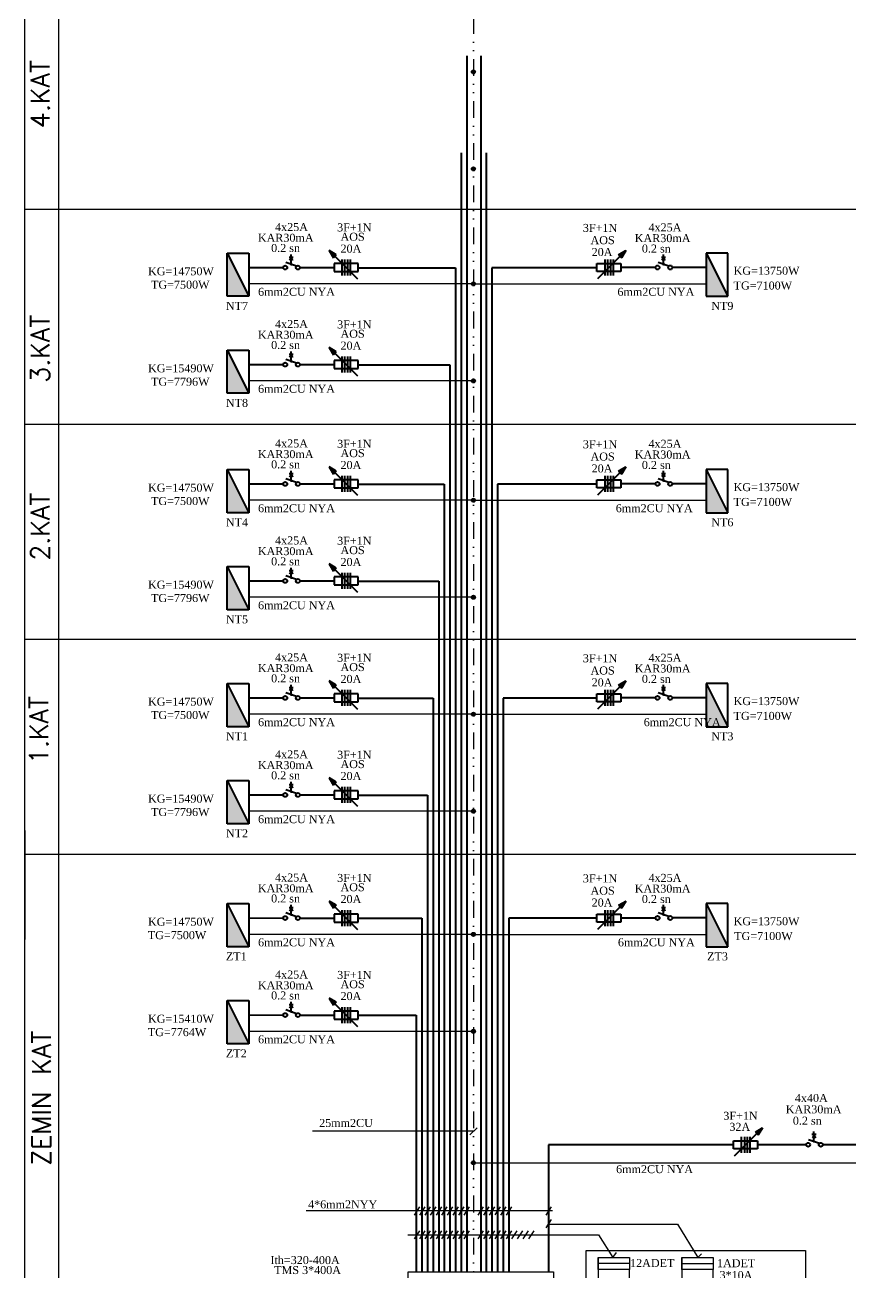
# Model space of a CAD drawing. Header units: metres. Extents: x 134072 to 172200, y 35728 to 38066.
# Drawn here: x 156711 to 157338, y 36244 to 37191 of the extents above; entities that cross this region are included whole.
import ezdxf

# ---------------------------------------------------------------- set-up
doc = ezdxf.new("R2010")
doc.units = ezdxf.units.M
doc.linetypes.add('DASHED', pattern=[0.75, 0.5, -0.25])
doc.linetypes.add('DIVIDE', pattern=[31.75, 12.7, -6.35, 0, -6.35, 0, -6.35])
for name, color, linetype, lineweight in [('BALKON', 8, 'Continuous', 30), ('TOPRAKLAMA', 10, 'DASHED', 30), ('u_Aydınlatma', 3, 'Continuous', 40)]:
    doc.layers.add(name, color=color, linetype=linetype, lineweight=lineweight)
doc.layers.add('ELEKTIRIK', color=3, linetype='Continuous')
doc.layers.add('YAZI', color=1, linetype='Continuous')
doc.styles.add('AKS', font='BOOKOS.TTF', dxfattribs={"height": 40})
doc.styles.get("Standard").update_dxf_attribs({"font": 'txt.shx'})

# ---------------------------------------------------------------- blocks, each defined once
blk = doc.blocks.new('*X364')
at = {"color": 0}
for p, q in [((8.501, 6.821), (8.54, 6.861)), ((8.507, 6.845), (8.537, 6.875)), ((8.512, 6.868), (8.533, 6.889)), ((8.518, 6.892), (8.529, 6.903)), ((8.524, 6.916), (8.526, 6.917)), ((8.477, 6.727), (8.554, 6.804)), ((8.483, 6.751), (8.551, 6.818)), ((8.488, 6.72), (8.558, 6.79)), ((8.489, 6.774), (8.547, 6.832)), ((8.495, 6.798), (8.544, 6.847)), ((8.505, 6.72), (8.561, 6.776)), ((8.523, 6.72), (8.565, 6.762)), ((8.541, 6.72), (8.568, 6.748)), ((8.558, 6.72), (8.572, 6.733))]:
    blk.add_line(p, q, dxfattribs=at)

msp = doc.modelspace()

# ---------------------------------------------------------------- hatches: boundary and pattern name
at = {"layer": 'ELEKTIRIK'}
h = msp.add_hatch(color=1, dxfattribs=at)
h.paths.add_polyline_path([(157051.66, 37156.62, 0.414214), (157050.17, 37155.12), (157051.66, 37155.12)])
h.paths.add_polyline_path([(157053.16, 37155.12, 0.414214), (157051.66, 37156.62), (157051.66, 37155.12)])
h.paths.add_polyline_path([(157051.66, 37153.62, 0.414214), (157053.16, 37155.12), (157051.66, 37155.12)])
h.paths.add_polyline_path([(157051.66, 37153.62), (157051.66, 37155.12), (157050.17, 37155.12, 0.414214)])
h = msp.add_hatch(color=1, dxfattribs=at)
h.paths.add_polyline_path([(157051.66, 37082.99, 0.414214), (157050.17, 37081.49), (157051.66, 37081.49)])
h.paths.add_polyline_path([(157053.16, 37081.49, 0.414214), (157051.66, 37082.99), (157051.66, 37081.49)])
h.paths.add_polyline_path([(157051.66, 37079.99, 0.414214), (157053.16, 37081.49), (157051.66, 37081.49)])
h.paths.add_polyline_path([(157051.66, 37079.99), (157051.66, 37081.49), (157050.17, 37081.49, 0.414214)])
h = msp.add_hatch(color=1, dxfattribs=at)
h.paths.add_polyline_path([(157051.66, 37082.99, 0.414214), (157050.17, 37081.49), (157051.66, 37081.49)])
h.paths.add_polyline_path([(157053.16, 37081.49, 0.414214), (157051.66, 37082.99), (157051.66, 37081.49)])
h.paths.add_polyline_path([(157051.66, 37079.99, 0.414214), (157053.16, 37081.49), (157051.66, 37081.49)])
h.paths.add_polyline_path([(157051.66, 37079.99), (157051.66, 37081.49), (157050.17, 37081.49, 0.414214)])
h = msp.add_hatch(color=1, dxfattribs=at)
h.paths.add_polyline_path([(157051.66, 36995.69, 0.414214), (157050.17, 36994.19), (157051.66, 36994.19)])
h.paths.add_polyline_path([(157053.16, 36994.19, 0.414214), (157051.66, 36995.69), (157051.66, 36994.19)])
h.paths.add_polyline_path([(157051.66, 36992.69, 0.414214), (157053.16, 36994.19), (157051.66, 36994.19)])
h.paths.add_polyline_path([(157051.66, 36992.69), (157051.66, 36994.19), (157050.17, 36994.19, 0.414214)])
h = msp.add_hatch(color=1, dxfattribs=at)
h.paths.add_polyline_path([(157051.66, 36922.06, 0.414214), (157050.17, 36920.56), (157051.66, 36920.56)])
h.paths.add_polyline_path([(157053.16, 36920.56, 0.414214), (157051.66, 36922.06), (157051.66, 36920.56)])
h.paths.add_polyline_path([(157051.66, 36919.07, 0.414214), (157053.16, 36920.56), (157051.66, 36920.56)])
h.paths.add_polyline_path([(157051.66, 36919.07), (157051.66, 36920.56), (157050.17, 36920.56, 0.414214)])
h = msp.add_hatch(color=1, dxfattribs=at)
h.paths.add_polyline_path([(157051.66, 36922.06, 0.414214), (157050.17, 36920.56), (157051.66, 36920.56)])
h.paths.add_polyline_path([(157053.16, 36920.56, 0.414214), (157051.66, 36922.06), (157051.66, 36920.56)])
h.paths.add_polyline_path([(157051.66, 36919.07, 0.414214), (157053.16, 36920.56), (157051.66, 36920.56)])
h.paths.add_polyline_path([(157051.66, 36919.07), (157051.66, 36920.56), (157050.17, 36920.56, 0.414214)])
h = msp.add_hatch(color=1, dxfattribs=at)
h.paths.add_polyline_path([(157051.66, 36831.45, 0.414214), (157050.17, 36829.96), (157051.66, 36829.96)])
h.paths.add_polyline_path([(157053.16, 36829.96, 0.414214), (157051.66, 36831.45), (157051.66, 36829.96)])
h.paths.add_polyline_path([(157051.66, 36828.46, 0.414214), (157053.16, 36829.96), (157051.66, 36829.96)])
h.paths.add_polyline_path([(157051.66, 36828.46), (157051.66, 36829.96), (157050.17, 36829.96, 0.414214)])
h = msp.add_hatch(color=1, dxfattribs=at)
h.paths.add_polyline_path([(157051.66, 36757.83, 0.414214), (157050.17, 36756.33), (157051.66, 36756.33)])
h.paths.add_polyline_path([(157053.16, 36756.33, 0.414214), (157051.66, 36757.83), (157051.66, 36756.33)])
h.paths.add_polyline_path([(157051.66, 36754.83, 0.414214), (157053.16, 36756.33), (157051.66, 36756.33)])
h.paths.add_polyline_path([(157051.66, 36754.83), (157051.66, 36756.33), (157050.17, 36756.33, 0.414214)])
h = msp.add_hatch(color=1, dxfattribs=at)
h.paths.add_polyline_path([(157051.66, 36757.83, 0.414214), (157050.17, 36756.33), (157051.66, 36756.33)])
h.paths.add_polyline_path([(157053.16, 36756.33, 0.414214), (157051.66, 36757.83), (157051.66, 36756.33)])
h.paths.add_polyline_path([(157051.66, 36754.83, 0.414214), (157053.16, 36756.33), (157051.66, 36756.33)])
h.paths.add_polyline_path([(157051.66, 36754.83), (157051.66, 36756.33), (157050.17, 36756.33, 0.414214)])
h = msp.add_hatch(color=1, dxfattribs=at)
h.paths.add_polyline_path([(157051.66, 36669.06, 0.414214), (157050.17, 36667.56), (157051.66, 36667.56)])
h.paths.add_polyline_path([(157053.16, 36667.56, 0.414214), (157051.66, 36669.06), (157051.66, 36667.56)])
h.paths.add_polyline_path([(157051.66, 36666.06, 0.414214), (157053.16, 36667.56), (157051.66, 36667.56)])
h.paths.add_polyline_path([(157051.66, 36666.06), (157051.66, 36667.56), (157050.17, 36667.56, 0.414214)])
h = msp.add_hatch(color=1, dxfattribs=at)
h.paths.add_polyline_path([(157051.66, 36595.43, 0.414214), (157050.17, 36593.93), (157051.66, 36593.93)])
h.paths.add_polyline_path([(157053.16, 36593.93, 0.414214), (157051.66, 36595.43), (157051.66, 36593.93)])
h.paths.add_polyline_path([(157051.66, 36592.43, 0.414214), (157053.16, 36593.93), (157051.66, 36593.93)])
h.paths.add_polyline_path([(157051.66, 36592.43), (157051.66, 36593.93), (157050.17, 36593.93, 0.414214)])
h = msp.add_hatch(color=1, dxfattribs=at)
h.paths.add_polyline_path([(157051.66, 36595.43, 0.414214), (157050.17, 36593.93), (157051.66, 36593.93)])
h.paths.add_polyline_path([(157053.16, 36593.93, 0.414214), (157051.66, 36595.43), (157051.66, 36593.93)])
h.paths.add_polyline_path([(157051.66, 36592.43, 0.414214), (157053.16, 36593.93), (157051.66, 36593.93)])
h.paths.add_polyline_path([(157051.66, 36592.43), (157051.66, 36593.93), (157050.17, 36593.93, 0.414214)])
h = msp.add_hatch(color=1, dxfattribs=at)
h.paths.add_polyline_path([(157051.66, 36501.98, 0.414214), (157050.17, 36500.48), (157051.66, 36500.48)])
h.paths.add_polyline_path([(157053.16, 36500.48, 0.414214), (157051.66, 36501.98), (157051.66, 36500.48)])
h.paths.add_polyline_path([(157051.66, 36498.98, 0.414214), (157053.16, 36500.48), (157051.66, 36500.48)])
h.paths.add_polyline_path([(157051.66, 36498.98), (157051.66, 36500.48), (157050.17, 36500.48, 0.414214)])
h = msp.add_hatch(color=1, dxfattribs=at)
h.paths.add_polyline_path([(157051.66, 36428.35, 0.414214), (157050.17, 36426.85), (157051.66, 36426.85)])
h.paths.add_polyline_path([(157053.16, 36426.85, 0.414214), (157051.66, 36428.35), (157051.66, 36426.85)])
h.paths.add_polyline_path([(157051.66, 36425.36, 0.414214), (157053.16, 36426.85), (157051.66, 36426.85)])
h.paths.add_polyline_path([(157051.66, 36425.36), (157051.66, 36426.85), (157050.17, 36426.85, 0.414214)])
h = msp.add_hatch(color=1, dxfattribs=at)
h.paths.add_polyline_path([(157051.66, 36428.35, 0.414214), (157050.17, 36426.85), (157051.66, 36426.85)])
h.paths.add_polyline_path([(157053.16, 36426.85, 0.414214), (157051.66, 36428.35), (157051.66, 36426.85)])
h.paths.add_polyline_path([(157051.66, 36425.36, 0.414214), (157053.16, 36426.85), (157051.66, 36426.85)])
h.paths.add_polyline_path([(157051.66, 36425.36), (157051.66, 36426.85), (157050.17, 36426.85, 0.414214)])
h = msp.add_hatch(color=1, dxfattribs=at)
h.paths.add_polyline_path([(157051.66, 36328.61, 0.414214), (157050.17, 36327.11), (157051.66, 36327.11)])
h.paths.add_polyline_path([(157053.16, 36327.11, 0.414214), (157051.66, 36328.61), (157051.66, 36327.11)])
h.paths.add_polyline_path([(157051.66, 36325.61, 0.414214), (157053.16, 36327.11), (157051.66, 36327.11)])
h.paths.add_polyline_path([(157051.66, 36325.61), (157051.66, 36327.11), (157050.17, 36327.11, 0.414214)])
at = {"layer": 'u_Aydınlatma'}
h = msp.add_hatch(color=1, dxfattribs=at)
h.paths.add_polyline_path([(156864.7, 37017.57), (156864.7, 36984.76), (156881.1, 36984.76)])
h.paths.add_polyline_path([(157228.33, 36984.76), (157244.73, 36984.76), (157228.33, 37017.57)])
for points in [[(156913.19, 37011.83), (156914.35, 37011.83), (156913.19, 37013.98), (156912.03, 37011.83)], [(157195.92, 37011.87), (157197.08, 37011.87), (157195.92, 37014.02), (157194.76, 37011.87)], [(156864.7, 36911.13), (156881.1, 36911.13), (156864.7, 36943.94)], [(156913.19, 36938.21), (156914.35, 36938.21), (156913.19, 36940.35), (156912.03, 36938.21)], [(156913.19, 36847.6), (156914.35, 36847.6), (156913.19, 36849.74), (156912.03, 36847.6)], [(157195.92, 36847.64), (157197.08, 36847.64), (157195.92, 36849.78), (157194.76, 36847.64)], [(156864.7, 36746.9), (156881.1, 36746.9), (156864.7, 36779.71)], [(156913.19, 36773.97), (156914.35, 36773.97), (156913.19, 36776.12), (156912.03, 36773.97)], [(156913.19, 36685.2), (156914.35, 36685.2), (156913.19, 36687.34), (156912.03, 36685.2)], [(157195.92, 36685.24), (157197.08, 36685.24), (157195.92, 36687.38), (157194.76, 36685.24)], [(156864.7, 36584.5), (156881.1, 36584.5), (156864.7, 36617.31)], [(156913.19, 36611.57), (156914.35, 36611.57), (156913.19, 36613.72), (156912.03, 36611.57)], [(156913.19, 36518.12), (156914.35, 36518.12), (156913.19, 36520.27), (156912.03, 36518.12)], [(157195.92, 36518.16), (157197.08, 36518.16), (157195.92, 36520.31), (157194.76, 36518.16)], [(156864.7, 36417.42), (156881.1, 36417.42), (156864.7, 36450.23)], [(156913.19, 36444.5), (156914.35, 36444.5), (156913.19, 36446.64), (156912.03, 36444.5)], [(157310.28, 36346.04), (157311.44, 36346.04), (157310.28, 36348.18), (157309.12, 36346.04)]]:
    msp.add_hatch(color=1, dxfattribs=at).paths.add_polyline_path(points)
h = msp.add_hatch(color=1, dxfattribs=at)
h.paths.add_polyline_path([(156864.7, 36853.33), (156864.7, 36820.52), (156881.1, 36820.52)])
h.paths.add_polyline_path([(157228.33, 36820.52), (157244.73, 36820.52), (157228.33, 36853.33)])
h = msp.add_hatch(color=1, dxfattribs=at)
h.paths.add_polyline_path([(156864.7, 36690.93), (156864.7, 36658.12), (156881.1, 36658.12)])
h.paths.add_polyline_path([(157228.33, 36658.12), (157244.73, 36658.12), (157228.33, 36690.93)])
h = msp.add_hatch(color=1, dxfattribs=at)
h.paths.add_polyline_path([(156864.7, 36523.86), (156864.7, 36491.05), (156881.1, 36491.05)])
h.paths.add_polyline_path([(157228.33, 36491.05), (157244.73, 36491.05), (157228.33, 36523.86)])

# ---------------------------------------------------------------- linework, layer by layer
at = {"layer": 'BALKON', "color": 1}
for p, q in [((157137.31, 36260.45), (157303.8, 36260.45)), ((157137.31, 36178.49), (157137.31, 36260.45)), ((157303.8, 36260.45), (157303.8, 36178.49))]:
    msp.add_line(p, q, dxfattribs=at)
at = {"layer": 'ELEKTIRIK', "color": 0}
for p, q in [((156711.1, 35821.59), (156711.1, 37480.37)), ((156736.54, 37480.37), (156736.54, 35821.59)), ((156711.1, 37050.97), (158245.76, 37050.97)), ((156711.1, 36887.76), (158242.8, 36887.76)), ((156711.1, 36724.54), (159230.64, 36724.54)), ((156711.1, 36579.33), (156711.1, 36496.56)), ((156711.1, 36561.32), (159230.64, 36561.32))]:
    msp.add_line(p, q, dxfattribs=at)
at = {"layer": 'ELEKTIRIK', "color": 1}
for p, q in [((157050.17, 37155.12), (157053.16, 37155.12)), ((157051.66, 37156.62), (157051.66, 37153.62)), ((157050.17, 37081.49), (157053.16, 37081.49)), ((157050.17, 37081.49), (157053.16, 37081.49)), ((157051.66, 37082.99), (157051.66, 37079.99)), ((157051.66, 37082.99), (157051.66, 37079.99)), ((157050.17, 36994.19), (157053.16, 36994.19)), ((157051.66, 36995.69), (157051.66, 36992.69)), ((157050.17, 36920.56), (157053.16, 36920.56)), ((157050.17, 36920.56), (157053.16, 36920.56)), ((157051.66, 36922.06), (157051.66, 36919.07)), ((157051.66, 36922.06), (157051.66, 36919.07)), ((157051.66, 36831.45), (157051.66, 36828.46)), ((157050.17, 36829.96), (157053.16, 36829.96)), ((157050.17, 36756.33), (157053.16, 36756.33)), ((157050.17, 36756.33), (157053.16, 36756.33)), ((157051.66, 36757.83), (157051.66, 36754.83)), ((157051.66, 36757.83), (157051.66, 36754.83)), ((157050.17, 36667.56), (157053.16, 36667.56)), ((157051.66, 36669.06), (157051.66, 36666.06)), ((157051.66, 36595.43), (157051.66, 36592.43)), ((157051.66, 36595.43), (157051.66, 36592.43)), ((157050.17, 36593.93), (157053.16, 36593.93)), ((157050.17, 36593.93), (157053.16, 36593.93)), ((157050.17, 36500.48), (157053.16, 36500.48)), ((157051.66, 36501.98), (157051.66, 36498.98)), ((157050.17, 36426.85), (157053.16, 36426.85)), ((157050.17, 36426.85), (157053.16, 36426.85)), ((157051.66, 36428.35), (157051.66, 36425.36)), ((157051.66, 36428.35), (157051.66, 36425.36)), ((157050.17, 36327.11), (157053.16, 36327.11)), ((157051.66, 36328.61), (157051.66, 36325.61)), ((157146.41, 36246.07), (157146.41, 36255.11)), ((157146.41, 36255.11), (157146.41, 36227.41)), ((157146.41, 36255.11), (157170.17, 36255.11)), ((157170.17, 36255.11), (157170.17, 36246.07)), ((157209.82, 36246.07), (157209.82, 36255.11)), ((157209.82, 36255.11), (157209.82, 36227.41)), ((157209.82, 36255.11), (157233.59, 36255.11)), ((157233.59, 36255.11), (157233.59, 36246.07)), ((157170.17, 36250.61), (157146.41, 36250.61)), ((157170.17, 36246.07), (157146.41, 36246.07)), ((157170.17, 36227.41), (157170.17, 36246.07)), ((157233.59, 36250.42), (157209.82, 36250.42)), ((157233.59, 36246.07), (157209.82, 36246.07)), ((157233.59, 36227.41), (157233.59, 36246.07))]:
    msp.add_line(p, q, dxfattribs=at)
at = {"layer": 'ELEKTIRIK', "color": 1, "linetype": 'DASHED', "lineweight": 30}
for p, q in [((157051.66, 36994.19), (156881.05, 36994.19)), ((157051.66, 36994.21), (157228.33, 36994.21)), ((157050.43, 36920.56), (156881.05, 36920.56)), ((157051.66, 36829.96), (156881.05, 36829.96)), ((157051.66, 36829.97), (157228.33, 36829.97)), ((157050.43, 36756.33), (156881.05, 36756.33)), ((157051.66, 36667.56), (156881.05, 36667.56)), ((157051.66, 36667.57), (157228.33, 36667.57)), ((157050.43, 36593.93), (156881.05, 36593.93)), ((157051.66, 36500.48), (156881.05, 36500.48)), ((157051.66, 36500.5), (157228.33, 36500.5)), ((157050.43, 36426.85), (156881.05, 36426.85)), ((157051.66, 36327.11), (157358.94, 36327.11))]:
    msp.add_line(p, q, dxfattribs=at)
at = {"layer": 'ELEKTIRIK', "color": 1}
msp.add_lwpolyline([(157002.08, 36244.4), (157112.57, 36244.4), (157112.57, 36237.34), (157002.08, 36237.34)], close=True, dxfattribs=at)
for centre in [(157051.66, 37155.12), (157051.66, 37081.49), (157051.66, 37081.49), (157051.66, 36994.19), (157051.66, 36920.56), (157051.66, 36920.56), (157051.66, 36829.96), (157051.66, 36756.33), (157051.66, 36756.33), (157051.66, 36667.56), (157051.66, 36593.93), (157051.66, 36593.93), (157051.66, 36500.48), (157051.66, 36426.85), (157051.66, 36426.85), (157051.66, 36327.11)]:
    msp.add_circle(centre, 1.5, dxfattribs=at)
at = {"layer": 'TOPRAKLAMA', "color": 1, "linetype": 'DIVIDE', "lineweight": 30}
msp.add_line((157051.66, 37420.43), (157051.66, 36241.45), dxfattribs=at)
at = {"layer": 'u_Aydınlatma', "color": 1}
for p, q in [((157046.56, 37167.35), (157046.56, 36244.4)), ((157057.18, 37167.35), (157057.18, 36244.4)), ((157042.3, 37093.73), (157042.3, 36244.4)), ((157061.44, 37093.73), (157061.44, 36244.4)), ((156864.7, 36984.76), (156864.7, 37017.57)), ((156864.7, 37017.57), (156881.1, 37017.57)), ((156864.7, 37017.57), (156881.1, 36984.76)), ((156881.1, 37017.57), (156881.1, 36984.76)), ((156914.74, 37014.28), (156911.63, 37014.28)), ((156913.19, 37013.98), (156912.03, 37011.83)), ((156913.19, 37014.28), (156913.19, 37016.52)), ((156913.19, 37013.98), (156914.35, 37011.83)), ((156913.19, 37009.03), (156913.19, 37011.83)), ((156947.49, 37016.24), (156942.12, 37019.46)), ((156942.12, 37019.46), (156945.34, 37014.09)), ((156947.49, 37016.24), (156945.34, 37014.09)), ((156946.42, 37015.17), (156963.6, 36997.98)), ((156951.67, 37012.65), (156951.67, 37000.5)), ((156953.79, 37012.65), (156953.79, 37000.5)), ((156955.92, 37012.65), (156955.92, 37000.5)), ((156958.05, 37012.65), (156958.05, 37000.5)), ((157163.01, 37015.17), (157145.83, 36997.98)), ((157151.38, 37012.65), (157151.38, 37000.5)), ((157153.51, 37012.65), (157153.51, 37000.5)), ((157155.63, 37012.65), (157155.63, 37000.5)), ((157157.76, 37012.65), (157157.76, 37000.5)), ((157161.94, 37016.24), (157167.31, 37019.46)), ((157161.94, 37016.24), (157164.08, 37014.09)), ((157167.31, 37019.46), (157164.08, 37014.09)), ((157197.48, 37014.32), (157194.36, 37014.32)), ((157195.92, 37014.02), (157194.76, 37011.87)), ((157195.92, 37014.32), (157195.92, 37016.56)), ((157195.92, 37014.02), (157197.08, 37011.87)), ((157195.92, 37009.07), (157195.92, 37011.87)), ((157228.33, 37017.57), (157228.33, 36984.76)), ((157244.73, 37017.57), (157228.33, 37017.57)), ((157228.33, 37017.57), (157244.73, 36984.76)), ((157244.73, 36984.76), (157244.73, 37017.57)), ((156881.05, 37006.62), (156907.2, 37006.61)), ((156917.26, 37007.62), (156909.12, 37010.45)), ((156912.89, 37009.71), (156912.89, 37008.5)), ((156913.31, 37009.59), (156913.31, 37008.39)), ((156913.7, 37009.46), (156913.7, 37008.25)), ((156919.91, 37006.58), (156945.9, 37006.58)), ((156945.9, 37009.61), (156945.9, 37003.54)), ((156964.12, 37009.61), (156945.9, 37009.61)), ((156945.9, 37003.54), (156964.12, 37003.54)), ((156964.1, 37006.42), (157038.05, 37006.42)), ((156964.12, 37003.54), (156964.12, 37009.61)), ((157038.05, 37006.42), (157038.05, 36244.4)), ((157065.69, 37006.42), (157065.69, 36244.4)), ((157145.33, 37006.42), (157065.69, 37006.42)), ((157145.3, 37003.54), (157145.3, 37009.61)), ((157145.3, 37009.61), (157163.53, 37009.61)), ((157163.53, 37003.54), (157145.3, 37003.54)), ((157163.53, 37009.61), (157163.53, 37003.54)), ((157189.93, 37006.58), (157163.53, 37006.58)), ((157199.99, 37007.66), (157191.85, 37010.49)), ((157195.73, 37009.71), (157195.73, 37008.51)), ((157196.14, 37009.6), (157196.14, 37008.39)), ((157196.54, 37009.46), (157196.54, 37008.26)), ((157228.44, 37006.62), (157202.65, 37006.62)), ((156881.1, 36984.76), (156864.7, 36984.76)), ((157228.33, 36984.76), (157244.73, 36984.76)), ((156947.49, 36942.62), (156942.12, 36945.84)), ((156942.12, 36945.84), (156945.34, 36940.47)), ((156864.7, 36911.13), (156864.7, 36943.94)), ((156864.7, 36943.94), (156881.1, 36943.94)), ((156864.7, 36943.94), (156881.1, 36911.13)), ((156881.1, 36943.94), (156881.1, 36911.13)), ((156917.26, 36933.99), (156909.12, 36936.82)), ((156914.74, 36940.66), (156911.63, 36940.66)), ((156913.19, 36940.35), (156912.03, 36938.21)), ((156912.89, 36936.08), (156912.89, 36934.88)), ((156913.19, 36940.66), (156913.19, 36942.9)), ((156913.19, 36940.35), (156914.35, 36938.21)), ((156913.19, 36935.41), (156913.19, 36938.21)), ((156913.31, 36935.97), (156913.31, 36934.76)), ((156913.7, 36935.83), (156913.7, 36934.63)), ((156947.49, 36942.62), (156945.34, 36940.47)), ((156945.9, 36935.99), (156945.9, 36929.91)), ((156964.12, 36935.99), (156945.9, 36935.99)), ((156946.42, 36941.54), (156963.6, 36924.36)), ((156951.67, 36939.03), (156951.67, 36926.87)), ((156953.79, 36939.03), (156953.79, 36926.87)), ((156955.92, 36939.03), (156955.92, 36926.87)), ((156958.05, 36939.03), (156958.05, 36926.87)), ((156964.12, 36929.91), (156964.12, 36935.99)), ((156881.05, 36932.99), (156907.2, 36932.98)), ((156919.91, 36932.95), (156945.9, 36932.95)), ((156945.9, 36929.91), (156964.12, 36929.91)), ((156964.1, 36932.8), (157033.8, 36932.8)), ((157033.8, 36932.8), (157033.8, 36244.4)), ((156881.1, 36911.13), (156864.7, 36911.13)), ((156864.7, 36820.52), (156864.7, 36853.33)), ((156864.7, 36853.33), (156881.1, 36853.33)), ((156864.7, 36853.33), (156881.1, 36820.52)), ((156881.1, 36853.33), (156881.1, 36820.52)), ((156914.74, 36850.05), (156911.63, 36850.05)), ((156913.19, 36849.74), (156912.03, 36847.6)), ((156913.19, 36850.05), (156913.19, 36852.29)), ((156913.19, 36849.74), (156914.35, 36847.6)), ((156947.49, 36852.01), (156942.12, 36855.23)), ((156942.12, 36855.23), (156945.34, 36849.86)), ((156947.49, 36852.01), (156945.34, 36849.86)), ((156946.42, 36850.93), (156963.6, 36833.75)), ((157163.01, 36850.93), (157145.83, 36833.75)), ((157161.94, 36852.01), (157167.31, 36855.23)), ((157161.94, 36852.01), (157164.08, 36849.86)), ((157167.31, 36855.23), (157164.08, 36849.86)), ((157197.48, 36850.09), (157194.36, 36850.09)), ((157195.92, 36849.78), (157194.76, 36847.64)), ((157195.92, 36850.09), (157195.92, 36852.33)), ((157195.92, 36849.78), (157197.08, 36847.64)), ((157228.33, 36853.33), (157228.33, 36820.52)), ((157244.73, 36853.33), (157228.33, 36853.33)), ((157228.33, 36853.33), (157244.73, 36820.52)), ((157244.73, 36820.52), (157244.73, 36853.33)), ((156881.05, 36842.38), (156907.2, 36842.37)), ((156917.26, 36843.38), (156909.12, 36846.21)), ((156912.89, 36845.47), (156912.89, 36844.27)), ((156913.19, 36844.8), (156913.19, 36847.6)), ((156913.31, 36845.36), (156913.31, 36844.15)), ((156913.7, 36845.22), (156913.7, 36844.02)), ((156919.91, 36842.34), (156945.9, 36842.34)), ((156945.9, 36845.38), (156945.9, 36839.3)), ((156964.12, 36845.38), (156945.9, 36845.38)), ((156951.67, 36848.42), (156951.67, 36836.27)), ((156953.79, 36848.42), (156953.79, 36836.27)), ((156955.92, 36848.42), (156955.92, 36836.27)), ((156958.05, 36848.42), (156958.05, 36836.27)), ((156964.1, 36842.19), (157029.54, 36842.19)), ((156964.12, 36839.3), (156964.12, 36845.38)), ((157029.54, 36842.19), (157029.54, 36244.4)), ((157069.94, 36842.19), (157069.94, 36244.4)), ((157145.33, 36842.19), (157069.94, 36842.19)), ((157145.3, 36839.3), (157145.3, 36845.38)), ((157145.3, 36845.38), (157163.53, 36845.38)), ((157151.38, 36848.42), (157151.38, 36836.27)), ((157153.51, 36848.42), (157153.51, 36836.27)), ((157155.63, 36848.42), (157155.63, 36836.27)), ((157157.76, 36848.42), (157157.76, 36836.27)), ((157163.53, 36845.38), (157163.53, 36839.3)), ((157189.93, 36842.35), (157163.53, 36842.34)), ((157199.99, 36843.42), (157191.85, 36846.25)), ((157195.73, 36845.48), (157195.73, 36844.27)), ((157195.92, 36844.84), (157195.92, 36847.64)), ((157196.14, 36845.37), (157196.14, 36844.16)), ((157196.54, 36845.23), (157196.54, 36844.02)), ((157228.44, 36842.38), (157202.65, 36842.38)), ((156945.9, 36839.3), (156964.12, 36839.3)), ((157163.53, 36839.3), (157145.3, 36839.3)), ((156881.1, 36820.52), (156864.7, 36820.52)), ((157228.33, 36820.52), (157244.73, 36820.52)), ((156864.7, 36746.9), (156864.7, 36779.71)), ((156864.7, 36779.71), (156881.1, 36779.71)), ((156864.7, 36779.71), (156881.1, 36746.9)), ((156881.1, 36779.71), (156881.1, 36746.9)), ((156914.74, 36776.42), (156911.63, 36776.42)), ((156913.19, 36776.12), (156912.03, 36773.97)), ((156913.19, 36776.42), (156913.19, 36778.66)), ((156913.19, 36776.12), (156914.35, 36773.97)), ((156913.19, 36771.17), (156913.19, 36773.97)), ((156947.49, 36778.38), (156942.12, 36781.6)), ((156942.12, 36781.6), (156945.34, 36776.23)), ((156947.49, 36778.38), (156945.34, 36776.23)), ((156946.42, 36777.31), (156963.6, 36760.12)), ((156951.67, 36774.79), (156951.67, 36762.64)), ((156953.79, 36774.79), (156953.79, 36762.64)), ((156955.92, 36774.79), (156955.92, 36762.64)), ((156958.05, 36774.79), (156958.05, 36762.64)), ((156881.05, 36768.76), (156907.2, 36768.75)), ((156917.26, 36769.76), (156909.12, 36772.59)), ((156912.89, 36771.85), (156912.89, 36770.64)), ((156913.31, 36771.73), (156913.31, 36770.53)), ((156913.7, 36771.6), (156913.7, 36770.39)), ((156919.91, 36768.72), (156945.9, 36768.72)), ((156945.9, 36771.75), (156945.9, 36765.68)), ((156964.12, 36771.75), (156945.9, 36771.75)), ((156945.9, 36765.68), (156964.12, 36765.68)), ((156964.1, 36768.56), (157025.29, 36768.56)), ((156964.12, 36765.68), (156964.12, 36771.75)), ((157025.29, 36768.56), (157025.29, 36244.4)), ((156881.1, 36746.9), (156864.7, 36746.9)), ((156864.7, 36658.12), (156864.7, 36690.93)), ((156864.7, 36690.93), (156881.1, 36690.93)), ((156864.7, 36690.93), (156881.1, 36658.12)), ((156881.1, 36690.93), (156881.1, 36658.12)), ((156913.19, 36687.65), (156913.19, 36689.89)), ((156947.49, 36689.61), (156942.12, 36692.83)), ((156942.12, 36692.83), (156945.34, 36687.46)), ((156947.49, 36689.61), (156945.34, 36687.46)), ((157161.94, 36689.61), (157167.31, 36692.83)), ((157161.94, 36689.61), (157164.08, 36687.46)), ((157167.31, 36692.83), (157164.08, 36687.46)), ((157195.92, 36687.69), (157195.92, 36689.93)), ((157228.33, 36690.93), (157228.33, 36658.12)), ((157244.73, 36690.93), (157228.33, 36690.93)), ((157228.33, 36690.93), (157244.73, 36658.12)), ((157244.73, 36658.12), (157244.73, 36690.93)), ((156881.05, 36679.98), (156907.2, 36679.98)), ((156917.26, 36680.98), (156909.12, 36683.81)), ((156914.74, 36687.65), (156911.63, 36687.65)), ((156913.19, 36687.34), (156912.03, 36685.2)), ((156912.89, 36683.07), (156912.89, 36681.87)), ((156913.19, 36687.34), (156914.35, 36685.2)), ((156913.19, 36682.4), (156913.19, 36685.2)), ((156913.31, 36682.96), (156913.31, 36681.76)), ((156913.7, 36682.82), (156913.7, 36681.62)), ((156919.91, 36679.94), (156945.9, 36679.94)), ((156945.9, 36682.98), (156945.9, 36676.9)), ((156964.12, 36682.98), (156945.9, 36682.98)), ((156946.42, 36688.54), (156963.6, 36671.35)), ((156951.67, 36686.02), (156951.67, 36673.87)), ((156953.79, 36686.02), (156953.79, 36673.87)), ((156955.92, 36686.02), (156955.92, 36673.87)), ((156958.05, 36686.02), (156958.05, 36673.87)), ((156964.1, 36679.79), (157021.04, 36679.79)), ((156964.12, 36676.9), (156964.12, 36682.98)), ((157021.04, 36679.79), (157021.04, 36244.4)), ((157074.2, 36679.79), (157074.2, 36244.4)), ((157145.33, 36679.79), (157074.2, 36679.79)), ((157145.3, 36676.9), (157145.3, 36682.98)), ((157145.3, 36682.98), (157163.53, 36682.98)), ((157163.01, 36688.54), (157145.83, 36671.35)), ((157151.38, 36686.02), (157151.38, 36673.87)), ((157153.51, 36686.02), (157153.51, 36673.87)), ((157155.63, 36686.02), (157155.63, 36673.87)), ((157157.76, 36686.02), (157157.76, 36673.87)), ((157163.53, 36682.98), (157163.53, 36676.9)), ((157189.93, 36679.95), (157163.53, 36679.94)), ((157199.99, 36681.03), (157191.85, 36683.85)), ((157197.48, 36687.69), (157194.36, 36687.69)), ((157195.92, 36687.38), (157194.76, 36685.24)), ((157195.73, 36683.08), (157195.73, 36681.87)), ((157195.92, 36687.38), (157197.08, 36685.24)), ((157195.92, 36682.44), (157195.92, 36685.24)), ((157196.14, 36682.97), (157196.14, 36681.76)), ((157196.54, 36682.83), (157196.54, 36681.62)), ((157228.44, 36679.98), (157202.65, 36679.98)), ((156945.9, 36676.9), (156964.12, 36676.9)), ((157163.53, 36676.9), (157145.3, 36676.9)), ((156881.1, 36658.12), (156864.7, 36658.12)), ((157228.33, 36658.12), (157244.73, 36658.12)), ((156864.7, 36584.5), (156864.7, 36617.31)), ((156864.7, 36617.31), (156881.1, 36617.31)), ((156864.7, 36617.31), (156881.1, 36584.5)), ((156881.1, 36617.31), (156881.1, 36584.5)), ((156914.74, 36614.02), (156911.63, 36614.02)), ((156913.19, 36613.72), (156912.03, 36611.57)), ((156913.19, 36614.02), (156913.19, 36616.27)), ((156913.19, 36613.72), (156914.35, 36611.57)), ((156947.49, 36615.98), (156942.12, 36619.21)), ((156942.12, 36619.21), (156945.34, 36613.84)), ((156947.49, 36615.98), (156945.34, 36613.84)), ((156946.42, 36614.91), (156963.6, 36597.72)), ((156881.05, 36606.36), (156907.2, 36606.35)), ((156917.26, 36607.36), (156909.12, 36610.19)), ((156912.89, 36609.45), (156912.89, 36608.24)), ((156913.19, 36608.77), (156913.19, 36611.57)), ((156913.31, 36609.34), (156913.31, 36608.13)), ((156913.7, 36609.2), (156913.7, 36607.99)), ((156919.91, 36606.32), (156945.9, 36606.32)), ((156945.9, 36609.35), (156945.9, 36603.28)), ((156964.12, 36609.35), (156945.9, 36609.35)), ((156951.67, 36612.39), (156951.67, 36600.24)), ((156953.79, 36612.39), (156953.79, 36600.24)), ((156955.92, 36612.39), (156955.92, 36600.24)), ((156958.05, 36612.39), (156958.05, 36600.24)), ((156964.1, 36606.17), (157016.79, 36606.17)), ((156964.12, 36603.28), (156964.12, 36609.35)), ((157016.79, 36606.17), (157016.79, 36244.4)), ((156945.9, 36603.28), (156964.12, 36603.28)), ((156881.1, 36584.5), (156864.7, 36584.5)), ((156864.7, 36491.05), (156864.7, 36523.86)), ((156864.7, 36523.86), (156881.1, 36523.86)), ((156864.7, 36523.86), (156881.1, 36491.05)), ((156881.1, 36523.86), (156881.1, 36491.05)), ((156914.74, 36520.57), (156911.63, 36520.57)), ((156913.19, 36520.27), (156912.03, 36518.12)), ((156913.19, 36520.57), (156913.19, 36522.81)), ((156913.19, 36520.27), (156914.35, 36518.12)), ((156947.49, 36522.53), (156942.12, 36525.75)), ((156942.12, 36525.75), (156945.34, 36520.38)), ((156947.49, 36522.53), (156945.34, 36520.38)), ((156946.42, 36521.46), (156963.6, 36504.27)), ((156951.67, 36518.94), (156951.67, 36506.79)), ((156953.79, 36518.94), (156953.79, 36506.79)), ((156955.92, 36518.94), (156955.92, 36506.79)), ((156958.05, 36518.94), (156958.05, 36506.79)), ((157163.01, 36521.46), (157145.83, 36504.27)), ((157151.38, 36518.94), (157151.38, 36506.79)), ((157153.51, 36518.94), (157153.51, 36506.79)), ((157155.63, 36518.94), (157155.63, 36506.79)), ((157157.76, 36518.94), (157157.76, 36506.79)), ((157161.94, 36522.53), (157167.31, 36525.75)), ((157161.94, 36522.53), (157164.08, 36520.38)), ((157167.31, 36525.75), (157164.08, 36520.38)), ((157197.48, 36520.61), (157194.36, 36520.61)), ((157195.92, 36520.31), (157194.76, 36518.16)), ((157195.92, 36520.61), (157195.92, 36522.85)), ((157195.92, 36520.31), (157197.08, 36518.16)), ((157228.33, 36523.86), (157228.33, 36491.05)), ((157244.73, 36523.86), (157228.33, 36523.86)), ((157228.33, 36523.86), (157244.73, 36491.05)), ((157244.73, 36491.05), (157244.73, 36523.86)), ((156881.05, 36512.91), (156907.2, 36512.9)), ((156917.26, 36513.91), (156909.12, 36516.74)), ((156912.89, 36516), (156912.89, 36514.79)), ((156913.19, 36515.32), (156913.19, 36518.12)), ((156913.31, 36515.88), (156913.31, 36514.68)), ((156913.7, 36515.74), (156913.7, 36514.54)), ((156919.91, 36512.86), (156945.9, 36512.86)), ((156945.9, 36515.9), (156945.9, 36509.83)), ((156964.12, 36515.9), (156945.9, 36515.9)), ((156945.9, 36509.83), (156964.12, 36509.83)), ((156964.1, 36512.71), (157012.53, 36512.71)), ((156964.12, 36509.83), (156964.12, 36515.9)), ((157012.53, 36512.71), (157012.53, 36244.4)), ((157078.45, 36512.71), (157078.45, 36244.4)), ((157145.33, 36512.71), (157078.45, 36512.71)), ((157145.3, 36509.83), (157145.3, 36515.9)), ((157145.3, 36515.9), (157163.53, 36515.9)), ((157163.53, 36509.83), (157145.3, 36509.83)), ((157163.53, 36515.9), (157163.53, 36509.83)), ((157189.93, 36512.87), (157163.53, 36512.86)), ((157199.99, 36513.95), (157191.85, 36516.78)), ((157195.73, 36516), (157195.73, 36514.8)), ((157195.92, 36515.36), (157195.92, 36518.16)), ((157196.14, 36515.89), (157196.14, 36514.68)), ((157196.54, 36515.75), (157196.54, 36514.55)), ((157228.44, 36512.91), (157202.65, 36512.91)), ((156881.1, 36491.05), (156864.7, 36491.05)), ((157228.33, 36491.05), (157244.73, 36491.05)), ((156947.49, 36448.91), (156942.12, 36452.13)), ((156942.12, 36452.13), (156945.34, 36446.76)), ((156864.7, 36417.42), (156864.7, 36450.23)), ((156864.7, 36450.23), (156881.1, 36450.23)), ((156864.7, 36450.23), (156881.1, 36417.42)), ((156881.1, 36450.23), (156881.1, 36417.42)), ((156917.26, 36440.28), (156909.12, 36443.11)), ((156914.74, 36446.95), (156911.63, 36446.95)), ((156913.19, 36446.64), (156912.03, 36444.5)), ((156913.19, 36446.95), (156913.19, 36449.19)), ((156913.19, 36446.64), (156914.35, 36444.5)), ((156913.19, 36441.7), (156913.19, 36444.5)), ((156947.49, 36448.91), (156945.34, 36446.76)), ((156946.42, 36447.83), (156963.6, 36430.65)), ((156951.67, 36445.31), (156951.67, 36433.16)), ((156953.79, 36445.31), (156953.79, 36433.16)), ((156955.92, 36445.31), (156955.92, 36433.16)), ((156958.05, 36445.31), (156958.05, 36433.16)), ((156881.05, 36439.28), (156907.2, 36439.27)), ((156912.89, 36442.37), (156912.89, 36441.16)), ((156913.31, 36442.26), (156913.31, 36441.05)), ((156913.7, 36442.12), (156913.7, 36440.91)), ((156919.91, 36439.24), (156945.9, 36439.24)), ((156945.9, 36442.28), (156945.9, 36436.2)), ((156964.12, 36442.28), (156945.9, 36442.28)), ((156945.9, 36436.2), (156964.12, 36436.2)), ((156964.1, 36439.09), (157008.28, 36439.09)), ((156964.12, 36436.2), (156964.12, 36442.28)), ((157008.28, 36439.09), (157008.28, 36244.4)), ((156881.1, 36417.42), (156864.7, 36417.42)), ((157266.93, 36349.37), (157249.75, 36332.19)), ((157265.86, 36350.45), (157271.23, 36353.67)), ((157265.86, 36350.45), (157268, 36348.3)), ((157271.23, 36353.67), (157268, 36348.3)), ((157311.83, 36348.49), (157308.72, 36348.49)), ((157310.28, 36348.18), (157309.12, 36346.04)), ((157310.28, 36348.49), (157310.28, 36350.73)), ((157310.28, 36348.18), (157311.44, 36346.04)), ((157108.63, 36340.78), (157108.63, 36244.4)), ((157249.22, 36340.78), (157108.63, 36340.78)), ((157249.22, 36337.74), (157249.22, 36343.82)), ((157249.22, 36343.82), (157267.45, 36343.82)), ((157255.02, 36346.85), (157255.02, 36334.7)), ((157257.43, 36346.85), (157257.43, 36334.7)), ((157259.55, 36346.85), (157259.55, 36334.7)), ((157261.68, 36346.85), (157261.68, 36334.7)), ((157267.45, 36343.82), (157267.45, 36337.74)), ((157304.29, 36340.71), (157267.45, 36340.71)), ((157314.34, 36341.82), (157306.21, 36344.65)), ((157310.11, 36343.87), (157310.11, 36342.66)), ((157310.28, 36343.24), (157310.28, 36346.04)), ((157310.52, 36343.76), (157310.52, 36342.55)), ((157310.92, 36343.62), (157310.92, 36342.41)), ((157358.94, 36340.78), (157317, 36340.78)), ((157267.45, 36337.74), (157249.22, 36337.74))]:
    msp.add_line(p, q, dxfattribs=at)
for centre in [(156908.73, 37006.58), (156918.38, 37006.58), (157191.47, 37006.62), (157201.11, 37006.62), (156908.73, 36932.95), (156918.38, 36932.95), (156908.73, 36842.34), (156918.38, 36842.34), (157191.47, 36842.38), (157201.11, 36842.38), (156908.73, 36768.72), (156918.38, 36768.72), (156908.73, 36679.94), (156918.38, 36679.94), (157191.47, 36679.98), (157201.11, 36679.98), (156908.73, 36606.32), (156918.38, 36606.32), (156908.73, 36512.86), (156918.38, 36512.86), (157191.47, 36512.91), (157201.11, 36512.91), (156908.73, 36439.24), (156918.38, 36439.24), (157305.82, 36340.78), (157315.47, 36340.78)]:
    msp.add_circle(centre, 1.53, dxfattribs=at)
at = {"layer": 'YAZI', "color": 7}
for p, q in [((157051.66, 36351.01), (156929.41, 36351.01)), ((157054.39, 36353.64), (157048.94, 36348.37)), ((157010.6, 36293.63), (157006.55, 36287.42)), ((157014.78, 36293.63), (157010.73, 36287.42)), ((157018.81, 36293.63), (157014.76, 36287.42)), ((157023, 36293.63), (157018.94, 36287.42)), ((157027.32, 36293.63), (157023.26, 36287.42)), ((157031.57, 36293.63), (157027.52, 36287.42)), ((157035.76, 36293.63), (157031.7, 36287.42)), ((157040.01, 36293.63), (157035.96, 36287.42)), ((157044.27, 36293.63), (157040.21, 36287.42)), ((157048.52, 36293.63), (157044.46, 36287.42)), ((157059.15, 36293.63), (157055.09, 36287.42)), ((157063.4, 36293.63), (157059.34, 36287.42)), ((157067.65, 36293.63), (157063.6, 36287.42)), ((157071.97, 36293.78), (157067.92, 36287.56)), ((157076.22, 36293.63), (157072.17, 36287.42)), ((157080.48, 36293.63), (157076.42, 36287.42)), ((157110.7, 36293.63), (157106.64, 36287.42)), ((157111.72, 36290.52), (156924.54, 36290.62)), ((157110.65, 36284.08), (157106.6, 36277.86)), ((157001.75, 36272.48), (157146.53, 36272.48)), ((157010.6, 36275.53), (157006.55, 36269.32)), ((157014.78, 36275.53), (157010.73, 36269.32)), ((157018.81, 36275.53), (157014.76, 36269.32)), ((157023, 36275.53), (157018.94, 36269.32)), ((157027.32, 36275.53), (157023.26, 36269.32)), ((157031.57, 36275.53), (157027.52, 36269.32)), ((157035.76, 36275.53), (157031.7, 36269.32)), ((157040.01, 36275.53), (157035.96, 36269.32)), ((157044.27, 36275.53), (157040.21, 36269.32)), ((157048.52, 36275.53), (157044.46, 36269.32)), ((157059.15, 36275.53), (157055.09, 36269.32)), ((157063.4, 36275.53), (157059.34, 36269.32)), ((157067.65, 36275.53), (157063.6, 36269.32)), ((157071.97, 36275.67), (157067.92, 36269.46)), ((157076.22, 36275.53), (157072.17, 36269.32)), ((157080.48, 36275.53), (157076.42, 36269.32)), ((157084.73, 36275.53), (157080.68, 36269.32)), ((157088.98, 36275.53), (157084.93, 36269.32)), ((157093.2, 36275.53), (157089.15, 36269.32)), ((157097.46, 36275.53), (157093.4, 36269.32)), ((157108.36, 36280.57), (157206.56, 36280.57)), ((157146.53, 36272.48), (157157.53, 36255.11)), ((157206.56, 36280.57), (157222.1, 36255.11)), ((157157.53, 36255.11), (157160.37, 36259.01)), ((157222.1, 36255.11), (157224.93, 36258.04))]:
    msp.add_line(p, q, dxfattribs=at)

# ---------------------------------------------------------------- block references
at = {"layer": 'u_Aydınlatma', "color": 1, "extrusion": (0, 0, -1), "yscale": 30.37888319395279, "zscale": -30.37888319395279}
for p, xscale, rotation in [((-157273.9, 37053.95), 30.37888319389227, 314.9999999998114), ((-156835.53, 37053.95), -30.37888319389227, 45.00000000018865), ((-157273.9, 36980.33), 30.37888319389227, 314.9999999998114), ((-157273.9, 36889.72), 30.37888319389227, 314.9999999998114), ((-156835.53, 36889.72), -30.37888319389227, 45.00000000018865), ((-157273.9, 36816.09), 30.37888319389227, 314.9999999998114), ((-157273.9, 36727.32), 30.37888319389227, 314.9999999998114), ((-156835.53, 36727.32), -30.37888319389227, 45.00000000018865), ((-157273.9, 36653.69), 30.37888319389227, 314.9999999998114), ((-157273.9, 36560.24), 30.37888319389227, 314.9999999998114), ((-156835.53, 36560.24), -30.37888319389227, 45.00000000018865), ((-157273.9, 36486.62), 30.37888319389227, 314.9999999998114)]:
    msp.add_blockref('*X364', p, dxfattribs=dict(at, xscale=xscale, rotation=rotation))
at = {"layer": 'u_Aydınlatma', "color": 1, "xscale": 30.37888319389227, "yscale": 30.37888319395279, "zscale": 30.37888319395279, "rotation": 314.9999999998114}
msp.add_blockref('*X364', (156939.45, 36388.16), dxfattribs=at)

# ---------------------------------------------------------------- texts
at = {"layer": 'ELEKTIRIK', "color": 0}
for s, p in [('4.KAT', (156729.75, 37112.44)), ('3.KAT', (156729.75, 36919.17)), ('2.KAT', (156729.75, 36784.18)), ('1.KAT', (156728.74, 36629.78)), ('ZEMIN KAT', (156730.76, 36324.9))]:
    msp.add_text(s, height=14.147, rotation=90, dxfattribs=at).set_placement(p)
at = {"layer": 'u_Aydınlatma', "color": 1, "style": 'AKS'}
msp.add_text('20A', height=6.076, dxfattribs=at).set_placement((157141.44, 37015.34))
at = {"layer": 'YAZI', "color": 7, "style": 'AKS'}
for s, height, p in [('4x25A', 6.076, (156901.02, 37034.3)), ('3F+1N', 6.076, (156948.17, 37034.01)), ('3F+1N', 6.076, (157134.76, 37033.65)), ('4x25A', 6.076, (157184.63, 37034.04)), ('KAR30mA', 6.076, (156887.97, 37026.17)), ('AOS', 6.076, (156950.74, 37026.94)), ('AOS', 6.076, (157140.59, 37024.33)), ('KAR30mA', 6.076, (157174.19, 37025.89)), ('0.2 sn', 6.076, (156898.05, 37018.41)), ('20A', 6.076, (156950.74, 37017.94)), ('0.2 sn', 6.076, (157179.58, 37017.98)), ('KG=14750W', 6.076, (156804.56, 37000.73)), ('KG=13750W', 6.076, (157249.24, 37001.13)), ('TG=7500W', 6.076, (156806.85, 36990.57)), ('TG=7100W', 6.076, (157249.24, 36989.91)), ('6mm2CU NYA', 6.076, (156888.14, 36985.13)), ('6mm2CU NYA', 6.076, (157161.04, 36985.13)), ('NT7', 6.076, (156863.7, 36974.45)), ('NT9', 6.076, (157232.27, 36974.45)), ('4x25A', 6.076, (156901.02, 36960.68)), ('3F+1N', 6.076, (156948.17, 36960.38)), ('KAR30mA', 6.076, (156887.97, 36952.54)), ('AOS', 6.076, (156950.74, 36953.31)), ('0.2 sn', 6.076, (156898.05, 36944.78)), ('20A', 6.076, (156950.74, 36944.32)), ('KG=15490W', 6.076, (156804.56, 36927.11)), ('TG=7796W', 6.076, (156806.85, 36916.94)), ('6mm2CU NYA', 6.076, (156888.14, 36911.51)), ('NT8', 6.076, (156863.7, 36900.82)), ('4x25A', 6.076, (156901.02, 36870.07)), ('3F+1N', 6.076, (156948.17, 36869.77)), ('AOS', 6.076, (156950.74, 36862.71)), ('3F+1N', 6.076, (157134.76, 36869.42)), ('4x25A', 6.076, (157184.63, 36869.81)), ('KAR30mA', 6.076, (156887.97, 36861.93)), ('0.2 sn', 6.076, (156898.05, 36854.17)), ('20A', 6.076, (156950.74, 36853.71)), ('AOS', 6.076, (157140.59, 36860.1)), ('KAR30mA', 6.076, (157174.19, 36861.66)), ('0.2 sn', 6.076, (157179.58, 36853.74)), ('20A', 6.076, (157141.44, 36851.1)), ('KG=14750W', 6.076, (156804.56, 36836.5)), ('KG=13750W', 6.076, (157249.24, 36836.9)), ('TG=7500W', 6.076, (156806.85, 36826.33)), ('TG=7100W', 6.076, (157249.24, 36825.67)), ('6mm2CU NYA', 6.076, (156888.14, 36820.9)), ('6mm2CU NYA', 6.076, (157159.79, 36820.9)), ('NT4', 6.076, (156863.7, 36810.21)), ('NT6', 6.076, (157232.27, 36810.21)), ('4x25A', 6.076, (156901.02, 36796.44)), ('3F+1N', 6.076, (156948.17, 36796.15)), ('KAR30mA', 6.076, (156887.97, 36788.31)), ('AOS', 6.076, (156950.74, 36789.08)), ('0.2 sn', 6.076, (156898.05, 36780.55)), ('20A', 6.076, (156950.74, 36780.08)), ('KG=15490W', 6.076, (156804.56, 36762.87)), ('TG=7796W', 6.076, (156806.85, 36752.71)), ('6mm2CU NYA', 6.076, (156888.14, 36747.27)), ('NT5', 6.076, (156863.7, 36736.59)), ('4x25A', 6.076, (156901.02, 36707.67)), ('3F+1N', 6.076, (156948.17, 36707.38)), ('3F+1N', 6.076, (157134.76, 36707.02)), ('4x25A', 6.076, (157184.63, 36707.41)), ('KAR30mA', 6.076, (156887.97, 36699.53)), ('AOS', 6.076, (156950.74, 36700.31)), ('AOS', 6.076, (157140.59, 36697.7)), ('KAR30mA', 6.076, (157174.19, 36699.26)), ('0.2 sn', 6.076, (156898.05, 36691.77)), ('20A', 6.076, (156950.74, 36691.31)), ('20A', 6.076, (157141.44, 36688.7)), ('0.2 sn', 6.076, (157179.58, 36691.35)), ('KG=14750W', 6.076, (156804.56, 36674.1)), ('KG=13750W', 6.076, (157249.24, 36674.5)), ('TG=7500W', 6.076, (156806.85, 36663.93)), ('6mm2CU NYA', 6.076, (156888.14, 36658.5)), ('6mm2CU NYA', 6.076, (157181, 36658.5)), ('TG=7100W', 6.076, (157249.24, 36663.27)), ('NT1', 6.076, (156863.7, 36647.82)), ('NT3', 6.076, (157232.27, 36647.82)), ('KAR30mA', 6.076, (156887.97, 36625.91)), ('4x25A', 6.076, (156901.02, 36634.04)), ('3F+1N', 6.076, (156948.17, 36633.75)), ('AOS', 6.076, (156950.74, 36626.68)), ('0.2 sn', 6.076, (156898.05, 36618.15)), ('20A', 6.076, (156950.74, 36617.68)), ('KG=15490W', 6.076, (156804.56, 36600.47)), ('TG=7796W', 6.076, (156806.85, 36590.31)), ('6mm2CU NYA', 6.076, (156888.14, 36584.87)), ('NT2', 6.076, (156863.7, 36574.19)), ('4x25A', 6.076, (156901.02, 36540.59)), ('KAR30mA', 6.076, (156887.97, 36532.46)), ('3F+1N', 6.076, (156948.17, 36540.3)), ('AOS', 6.076, (156950.74, 36533.23)), ('3F+1N', 6.076, (157134.76, 36539.94)), ('KAR30mA', 6.076, (157174.19, 36532.18)), ('4x25A', 6.076, (157184.63, 36540.33)), ('0.2 sn', 6.076, (156898.05, 36524.7)), ('20A', 6.076, (156950.74, 36524.23)), ('AOS', 6.076, (157140.59, 36530.62)), ('20A', 6.076, (157141.44, 36521.62)), ('0.2 sn', 6.076, (157179.58, 36524.27)), ('KG=14750W', 6.076, (156804.56, 36507.02)), ('KG=13750W', 6.076, (157249.24, 36507.42)), ('TG=7500W', 6.076, (156804.4, 36496.86)), ('TG=7100W', 6.076, (157249.69, 36496.19)), ('6mm2CU NYA', 6.076, (156888.14, 36491.42)), ('6mm2CU NYA', 6.076, (157161.4, 36491.42)), ('ZT1', 6.076, (156863.7, 36480.74)), ('ZT3', 6.076, (157229.14, 36480.74)), ('4x25A', 6.076, (156901.02, 36466.96)), ('3F+1N', 6.076, (156948.17, 36466.67)), ('KAR30mA', 6.076, (156887.97, 36458.83)), ('AOS', 6.076, (156950.74, 36459.6)), ('0.2 sn', 6.076, (156898.05, 36451.07)), ('20A', 6.076, (156950.74, 36450.61)), ('KG=15410W', 6.076, (156804.56, 36433.4)), ('TG=7764W', 6.076, (156804.4, 36423.23)), ('6mm2CU NYA', 6.076, (156888.14, 36417.8)), ('ZT2', 6.076, (156863.7, 36407.11)), ('4x40A', 6.076, (157295.76, 36373.26)), ('KAR30mA', 6.076, (157288.84, 36364.68)), ('25mm2CU', 6.076, (156934.51, 36354.32)), ('3F+1N', 6.076, (157241.43, 36359.75)), ('32A', 6.076, (157246.02, 36351.36)), ('0.2 sn', 6.076, (157294.23, 36356.02)), ('6mm2CU NYA', 6.076, (157160.04, 36319.23)), ('4*6mm2NYY', 6.076, (156926.11, 36292.52)), ('Ith=320-400A', 6.0758, (156897.55, 36250.23)), ('12ADET', 6.076, (157170.62, 36247.99)), ('1ADET', 6.076, (157236.63, 36247.87)), ('TMS 3*400A', 6.076, (156900.37, 36242.65)), ('3*10A', 6.076, (157238.56, 36238.88))]:
    msp.add_text(s, height=height, dxfattribs=at).set_placement(p)

doc.saveas('drawing.dxf')
